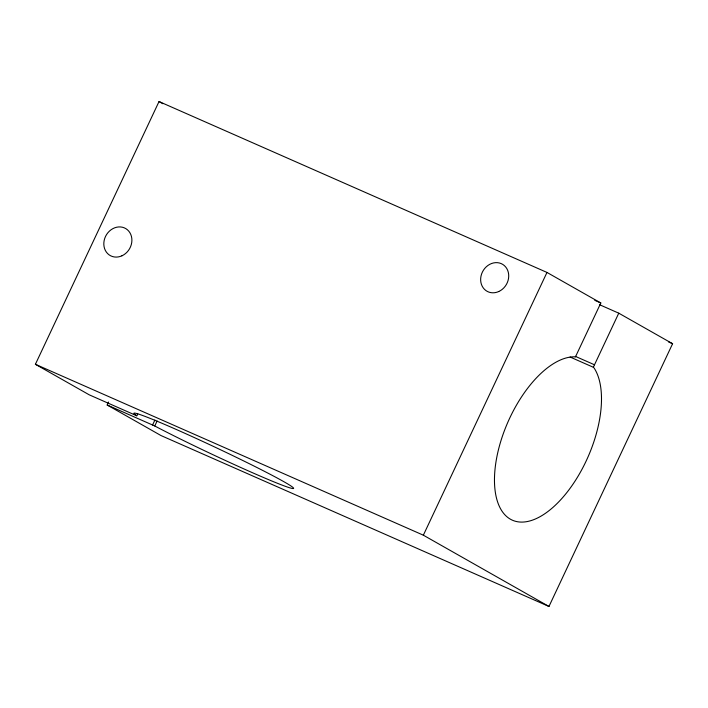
<?xml version="1.0" encoding="UTF-8"?>
<svg xmlns="http://www.w3.org/2000/svg" width="708" height="708" viewBox="0 0 708 708"><rect width="100%" height="100%" fill="white"/><g stroke="black" fill="none" stroke-linecap="round" stroke-linejoin="round"><path stroke-width="1.06" d="M137.733 413.782L136.794 415.782L89.235 394.825L35.4 364.284L159.034 101.536L546.983 272.438L600.818 302.989L575.356 357.062L574.356 356.805A88.234 43.675 -66.2 0 0 495.211 467.475A88.234 43.675 -66.2 0 0 557.683 502.928A88.234 43.675 -66.2 0 0 594.101 368.01L593.331 367.266L618.765 313.175L599.596 304.723M618.765 313.175L672.6 343.716L548.966 606.464L161.017 435.562L107.182 405.011L108.59 402.011M107.182 405.011L152.574 425.012L154.928 420.012M136.794 415.782L136.122 415.375A88.234 3.85 25.2 0 1 222.772 450.828A88.234 3.85 25.2 0 1 285.244 486.281A88.234 3.85 25.2 0 1 155.866 426.57L154.769 425.977L157.123 420.986M548.966 606.464L423.349 535.186L546.983 272.438M594.764 300.325L600.818 302.989M668.556 341.937L672.6 343.716M575.312 356.336L594.481 364.779M570.126 357.044L593.331 367.266M35.4 364.284L423.349 535.186M152.574 425.012L154.769 425.977M159.034 101.536L162.884 103.722M121.926 255.809A15.567 13.514 -60.4 0 0 127.458 229.817A15.567 13.514 -60.4 0 0 104.182 240.375A15.567 13.514 -60.4 0 0 121.926 255.809M498.751 291.528A15.567 13.514 -60.4 0 0 504.282 265.535A15.567 13.514 -60.4 0 0 481.006 276.093A15.567 13.514 -60.4 0 0 498.751 291.528"/></g></svg>
